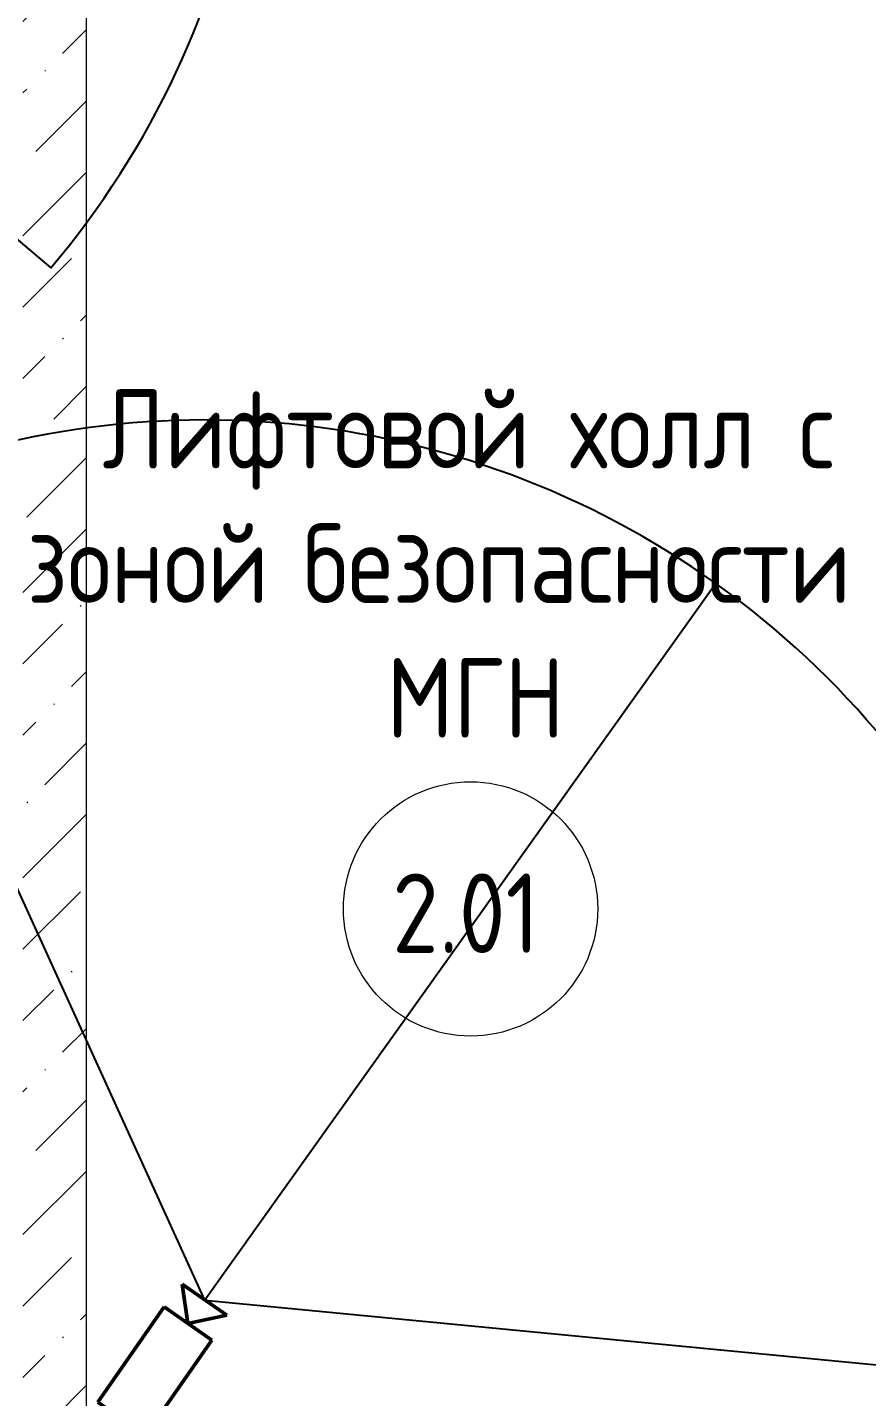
# Model space of a CAD drawing. Header units: millimetres. Extents: x -174154 to -170572, y -111302 to -109817.
# Drawn here: x -170768.15 to -170741.74, y -110619.28 to -110576.2 of the extents above; entities that cross this region are included whole.
import ezdxf

# ---------------------------------------------------------------- set-up
doc = ezdxf.new("R2010")
doc.units = ezdxf.units.MM
doc.linetypes.add('ACAD_ISO02W100', pattern=[15, 12, -3])
doc.layers.get('Defpoints').update_dxf_attribs({"color": 70})
for name, color, linetype, lineweight in [('!Подложка', 252, 'ACAD_ISO02W100', 25), ('Марки помещений', 7, 'Continuous', 18), ('ОПС', 1, 'Continuous', 30), ('Стены разрез', 7, 'Continuous', 40)]:
    doc.layers.add(name, color=color, linetype=linetype, lineweight=lineweight)
doc.styles.add('GOST Common', font='GOST Common.ttf', dxfattribs={"width": 0.9, "height": 250})

# ---------------------------------------------------------------- blocks, each defined once
blk = doc.blocks.new('ADSK_Марка_Помещение_2_ГОСТ21-501-2011 - Имя и Категория-86712-В_АР_ПЭ_02 Этаж')
at = {"layer": 'Марки помещений'}
blk.add_circle((0, 0), 4, dxfattribs=at)
blk = doc.blocks.new('A$C02fe7d8c')
at = {"layer": 'Стены разрез', "lineweight": 20, "true_color": 0x636466}
h = blk.add_hatch(dxfattribs=at)
h.set_pattern_fill('FP_4', color=251, style=0, pattern_type=2)
h.set_pattern_definition([(45, (30280, 12305), (84.1903, 308.6967), [396.875, -79.375, 3.353, -76.022])])
h.paths.add_polyline_path([(15467.5, 210), (15667.5, 210), (15667.5, 5480), (15467.5, 5480), (15467.5, 410)])
at = {"layer": 'Стены разрез', "color": 251, "lineweight": 20, "true_color": 0x636466}
blk.add_line((15667.5, 430), (15667.5, 5280), dxfattribs=at)
at = {"layer": 'Марки помещений', "color": 251, "lineweight": 20, "true_color": 0x636466, "xscale": 99.99999999999993, "yscale": 99.99999999999993, "zscale": 99.99999999999993}
blk.add_blockref('ADSK_Марка_Помещение_2_ГОСТ21-501-2011 - Имя и Категория-86712-В_АР_ПЭ_02 Этаж', (16875.8, 2085), dxfattribs=at)
at = {"layer": 'Марки помещений', "color": 251, "lineweight": 20, "true_color": 0x636466, "char_height": 250, "attachment_point": 1, "style": 'GOST Common'}
for s, insert, width in [('Лифтовой', (15717.8, 3720.7), 1688.354), ('холл', (17188.3, 3720.7), 779.24), ('\\fGOST Common|b0|i0|c204|p34|;\\W.9;с', (17908.6, 3720.7), 165.949), ('зоной', (15479.7, 3297.3), 959.62), ('безопасности', (16348.9, 3297.3), 2337.721), ('МГН', (16610.8, 2874), 656.582), ('2.01', (16629, 2196.4), 606.076)]:
    blk.add_mtext(s, dxfattribs=dict(at, insert=insert, width=width))
blk = doc.blocks.new('A$C36023687')
at = {"lineweight": 50}
for p, q in [((8, 2), (0, 2)), ((0, 2), (0, -2)), ((8, -2), (8, 2)), ((10, 1.885), (8, 0)), ((10, -1.885), (10, 1.885)), ((8, 0), (10, -1.885)), ((0, -2), (8, -2))]:
    blk.add_line(p, q, dxfattribs=at)

msp = doc.modelspace()

# ---------------------------------------------------------------- linework, layer by layer
at = {"layer": 'Defpoints', "ltscale": 5}
msp.add_line((-170746.483, -110593.701), (-170762.562, -110616.245), dxfattribs=at)
for points in [[(-170788.547, -110565.872), (-170767.415, -110583.767, 0.57735), (-170783.615, -110538.624)], [(-170762.562, -110616.245), (-170734.998, -110618.898, 0.57735), (-170774.047, -110591.048)]]:
    msp.add_lwpolyline(points, format="xyb", dxfattribs=at)
msp.add_lwpolyline([(-170762.562, -110616.245), (-170774.047, -110591.048)], dxfattribs=at)

# ---------------------------------------------------------------- block references
at = {"layer": '!Подложка', "ltscale": 20, "xscale": 0.01, "yscale": 0.01, "zscale": 0.01}
msp.add_blockref('A$C02fe7d8c', (-170922.963, -110624.788), dxfattribs=at)
at = {"layer": 'ОПС', "color": 5, "xscale": 0.4564205164166501, "yscale": 0.4564205164166501, "zscale": 0.4564205164166501, "rotation": 55.19368517203682}
msp.add_blockref('A$C36023687', (-170765.183, -110619.982), dxfattribs=at)

doc.saveas('drawing.dxf')
